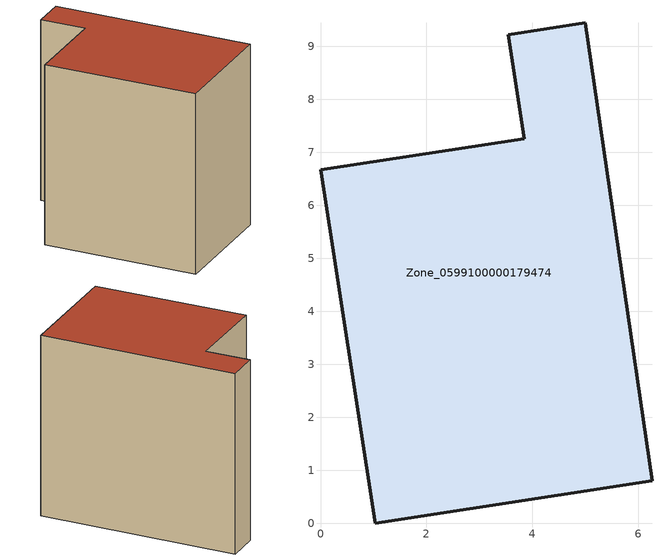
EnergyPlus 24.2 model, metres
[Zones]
Zone_0599100000179474
 floor ground (C_G): 5,9.44 6.26,0.8 1.03,0 0,6.67 3.85,7.25 3.55,9.22 z0
 wall outside (C_F): 1.03,0 6.26,0.8 5,9.44 3.55,9.22 3.85,7.25 0,6.67 1.03,0 z0:8.07
 roof outside (C_R): 6.26,0.8 5,9.44 3.55,9.22 3.85,7.25 0,6.67 1.03,0 z8.07
[BUILDING]
Pand.0599100000179474: North Axis=0; Terrain=City; Loads Convergence Tolerance Value=0.04; Temperature Convergence Tolerance Value=0.4; Solar Distribution=FullExterior; Maximum Number of Warmup Days=25; Minimum Number of Warmup Days=1
[Site:Location]
Rotterdam.The.Hague.AP_ZH_NLD Design_Conditions: Latitude=51.96; Longitude=4.45; Time Zone=1; Elevation=-4.5
[SITE:GROUNDTEMPERATURE:BUILDINGSURFACE]
18, 18, 18, 18, 18, 18, 18, 18, 18, 18, 18, 18
[MATERIAL] Thermal Absorptance=0.9; Solar Absorptance=0.7; Visible Absorptance=0.7
Name | Roughness | Thickness | Conductivity | Density | Specific Heat
G.TI.1946 | MediumSmooth | 0.15 | 1 | 540 | 1210
F.TI.1946 | Rough | 0.3 | 0.857143 | 1920 | 840
R.TI.1946 | MediumRough | 0.2 | 0.1 | 1500 | 1000
[CONSTRUCTION]
C_G: G.TI.1946
C_F: F.TI.1946
C_R: R.TI.1946
[ZONE]
Zone_0599100000179474: Type=1; Multiplier=1; Ceiling Height=Autocalculate; Volume=Autocalculate; Floor Area=autocalculate; Part of Total Floor Area=Yes
[ZONEINFILTRATION:DESIGNFLOWRATE]
Infil_Zone_0599100000179474: Zone or ZoneList or Space or SpaceList=Zone_0599100000179474; Schedule=AlwaysOn; Design Flow Rate Calculation Method=Flow/Area; Flow Rate per Floor Area=0.003; Constant Term Coefficient=1; Temperature Term Coefficient=0; Velocity Term Coefficient=0; Velocity Squared Term Coefficient=0
[HVACTEMPLATE:ZONE:IDEALLOADSAIRSYSTEM]
Zone_0599100000179474: Maximum Heating Supply Air Temperature=50; Minimum Cooling Supply Air Temperature=13; Maximum Heating Supply Air Humidity Ratio=0.0156; Minimum Cooling Supply Air Humidity Ratio=0.0077; Heating Limit=NoLimit; Cooling Limit=NoLimit; Dehumidification Control Type=ConstantSensibleHeatRatio; Cooling Sensible Heat Ratio=0.7; Dehumidification Setpoint=60; Humidification Control Type=None; Humidification Setpoint=30; Outdoor Air Method=None; Outdoor Air Flow Rate per Person=0.00944; Outdoor Air Flow Rate per Zone Floor Area=0; Outdoor Air Flow Rate per Zone=0; Demand Controlled Ventilation Type=None; Outdoor Air Economizer Type=NoEconomizer; Heat Recovery Type=None; Sensible Heat Recovery Effectiveness=0.7; Latent Heat Recovery Effectiveness=0.65
[ZONECONTROL:THERMOSTAT]
ThermostatControl_Zone_0599100000179474: Zone or ZoneList=Zone_0599100000179474; Control Type Schedule=DualSetpointControlType; Control 1=Thermostat_Zone_0599100000179474; Temperature Difference Between Cutout And Setpoint=0
[THERMOSTATSETPOINT:DUALSETPOINT]
Thermostat_Zone_0599100000179474: Heating Setpoint Temperature Schedule=HeatingSetpoint_Zone_0599100000179474; Cooling Setpoint Temperature Schedule=CoolingSetpoint_Zone_0599100000179474
[SCHEDULE:COMPACT]
HeatingSetpoint_Zone_0599100000179474: Through: 12/31, For: AllDays, Until: 24:00, 21
CoolingSetpoint_Zone_0599100000179474: Through: 12/31, For: AllDays, Until: 24:00, 24
DualSetpointControlType: Through: 12/31, For: AllDays, Until: 24:00, 4
AlwaysOn: Through: 12/31, For: AllDays, Until: 24:00, 1
